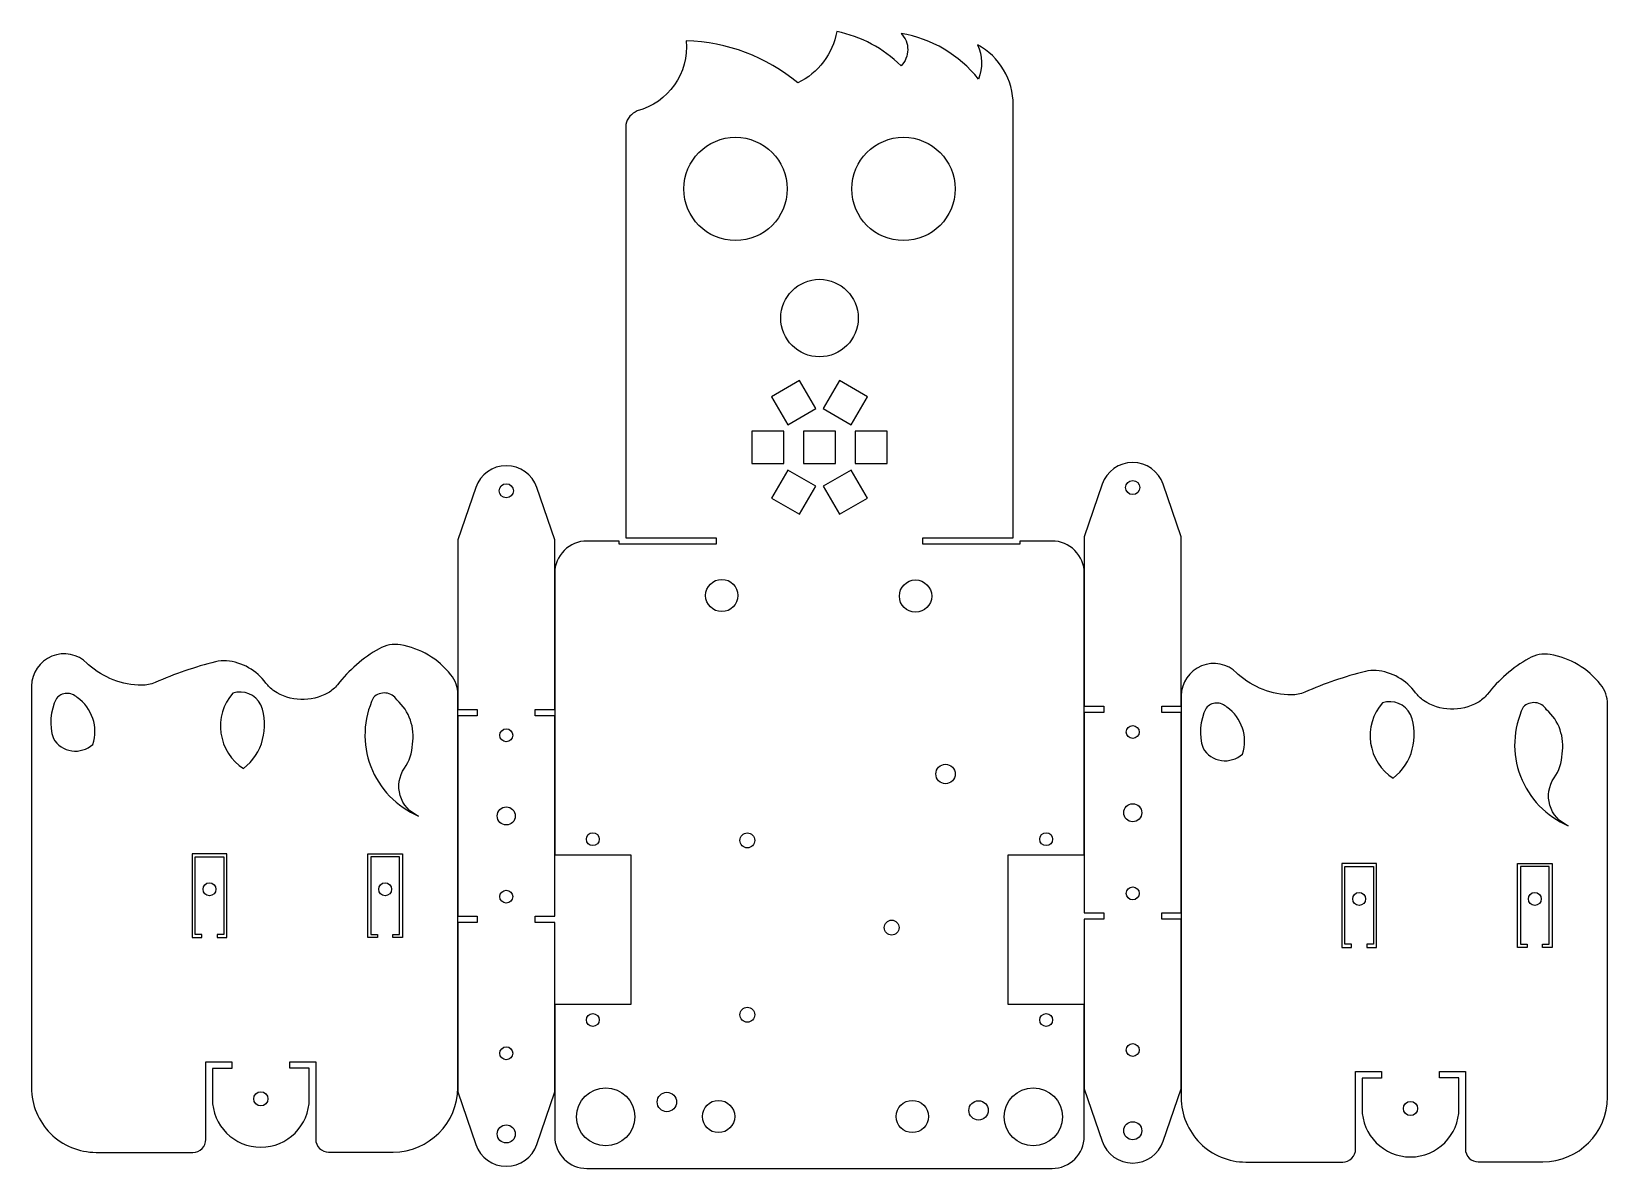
# Model space of a CAD drawing. Header units: inches. Extents: x -80 to 164, y 0 to 176.
import ezdxf

# ---------------------------------------------------------------- set-up
doc = ezdxf.new("R2010")
doc.units = ezdxf.units.IN
doc.header["$MEASUREMENT"] = 0

msp = doc.modelspace()

# ---------------------------------------------------------------- linework, layer by layer
at = {"color": 7, "linetype": 'Continuous', "lineweight": 25, "true_color": 0xffffff}
for points in [[(82.5, 5), (82.5, 25.4), (70.7, 25.4), (70.7, 48.6), (82.5, 48.6), (82.5, 92.18, 0.414214), (77.5, 97.18), (72.5, 97.18), (72.5, 96.68), (57.5, 96.68), (57.5, 97.68), (71.5, 97.68), (71.5, 164.71, 0.274161), (65.96, 174.05, -0.213504), (66.11, 168.73, 0.185678), (54.14, 175.78, -0.414214), (54.12, 170.78, 0.145113), (44.19, 176.09, -0.236068), (38.15, 168.12, 0.170056), (20.87, 174.63, -0.36422), (13.26, 163.78, 0.239088), (11.5, 161.71), (11.5, 97.68), (25.5, 97.68), (25.5, 96.68), (10.5, 96.68), (10.5, 97.18), (5.5, 97.18, 0.414214), (0.5, 92.18), (0.5, 48.6), (12.3, 48.6), (12.3, 25.4), (0.5, 25.4), (0.5, 5, 0.414214), (5.5, 0), (77.5, 0, 0.414034), (82.5, 5)], [(-37.5, 15.53), (-40.5, 15.53), (-40.5, 16.53), (-36.5, 16.53), (-36.5, 4.53, 0.414676), (-34.5, 2.53), (-24.5, 2.55, 0.414213), (-14.5, 12.55), (-14.5, 73.39, 0.167993), (-15.57, 76.47, 0.187217), (-23.38, 81.1, 0.17386), (-26.7, 80.5, 0.095535), (-33.12, 74.93, -0.097411), (-34.59, 73.67, -0.284182), (-42.96, 73.98, -0.087245), (-44.21, 75.18, 0.216154), (-50.32, 78.63, 0.084458), (-51.99, 78.49, 0.041343), (-61.37, 75.26, -0.106732), (-63.43, 74.84, -0.181236), (-71.66, 78.03, -0.014763), (-71.87, 78.23, 0.666082), (-80.5, 74.7), (-80.5, 12.5, 0.414619), (-70.49, 2.5), (-55.5, 2.5, 0.414214), (-53.5, 4.5), (-53.5, 16.5), (-49.5, 16.5), (-49.5, 15.5), (-52.5, 15.5), (-52.5, 10.79, 1), (-37.5, 10.79), (-37.5, 15.53)], [(140.5, 14.03), (137.5, 14.03), (137.5, 15.03), (141.5, 15.03), (141.5, 3.03, 0.414676), (143.5, 1.03), (153.5, 1.05, 0.414213), (163.5, 11.05), (163.5, 71.89, 0.167993), (162.43, 74.97, 0.187217), (154.62, 79.6, 0.17386), (151.3, 79, 0.095535), (144.88, 73.43, -0.097411), (143.41, 72.17, -0.284182), (135.04, 72.48, -0.087245), (133.79, 73.68, 0.216154), (127.68, 77.13, 0.084458), (126.01, 76.99, 0.041343), (116.63, 73.76, -0.106732), (114.57, 73.34, -0.181236), (106.34, 76.53, -0.014763), (106.13, 76.73, 0.666082), (97.5, 73.2), (97.5, 11, 0.414619), (107.51, 1), (122.5, 1, 0.414214), (124.5, 3), (124.5, 15), (128.5, 15), (128.5, 14), (125.5, 14), (125.5, 9.29, 1), (140.5, 9.29), (140.5, 14.03)], [(-47.69, 61.94, 0.329388), (-44.99, 71.81, 0.374166), (-49.35, 73.61, 0.453805), (-47.69, 61.94)], [(130.31, 60.44, 0.329388), (133.01, 70.31, 0.374166), (128.65, 72.11, 0.453805), (130.31, 60.44)]]:
    msp.add_lwpolyline(points, format="xyb", dxfattribs=at)
for points in [[(34.08, 119.53), (36.58, 115.2), (40.91, 117.7), (38.41, 122.03)], [(46.41, 115.2), (48.91, 119.53), (44.58, 122.03), (42.08, 117.7)], [(36, 114.18), (31, 114.18), (31, 109.18), (36, 109.18)], [(44, 114.18), (39, 114.18), (39, 109.18), (44, 109.18)], [(52, 114.18), (47, 114.18), (47, 109.18), (52, 109.18)], [(36.58, 108.17), (34.08, 103.84), (38.41, 101.34), (40.91, 105.67)], [(48.91, 103.84), (46.41, 108.17), (42.08, 105.67), (44.58, 101.34)], [(-50.75, 36.25), (-51.75, 36.25), (-51.75, 35.75), (-50.25, 35.75), (-50.25, 48.75), (-55.65, 48.75), (-55.65, 35.75), (-54.15, 35.75), (-54.15, 36.25), (-55.15, 36.25), (-55.15, 48.25), (-50.75, 48.25)], [(-26.95, 36.25), (-26.95, 35.75), (-28.45, 35.75), (-28.45, 48.75), (-23.05, 48.75), (-23.05, 35.75), (-24.55, 35.75), (-24.55, 36.25), (-23.55, 36.25), (-23.55, 48.25), (-27.95, 48.25), (-27.95, 36.25)], [(127.25, 34.75), (126.25, 34.75), (126.25, 34.25), (127.75, 34.25), (127.75, 47.25), (122.35, 47.25), (122.35, 34.25), (123.85, 34.25), (123.85, 34.75), (122.85, 34.75), (122.85, 46.75), (127.25, 46.75)], [(151.05, 34.75), (151.05, 34.25), (149.55, 34.25), (149.55, 47.25), (154.95, 47.25), (154.95, 34.25), (153.45, 34.25), (153.45, 34.75), (154.45, 34.75), (154.45, 46.75), (150.05, 46.75), (150.05, 34.75)]]:
    msp.add_lwpolyline(points, close=True, dxfattribs=at)
for points in [[(0.5, 11.85), (0.5, 38.1), (-2.5, 38.1), (-2.5, 39.1), (0.5, 39.1), (0.5, 70.1), (-2.5, 70.1), (-2.5, 71.1), (0.5, 71.1), (0.5, 97.35), (-2.27, 105.46, 0.715476), (-11.73, 105.46), (-14.5, 97.35), (-14.5, 71.1), (-11.5, 71.1), (-11.5, 70.1), (-14.5, 70.1), (-14.5, 39.1), (-11.5, 39.1), (-11.5, 38.1), (-14.5, 38.1), (-14.5, 11.85), (-11.73, 3.73, 0.715476), (-2.27, 3.73)], [(97.5, 12.35), (97.5, 38.6), (94.5, 38.6), (94.5, 39.6), (97.5, 39.6), (97.5, 70.6), (94.5, 70.6), (94.5, 71.6), (97.5, 71.6), (97.5, 97.85), (94.73, 105.96, 0.715476), (85.27, 105.96), (82.5, 97.85), (82.5, 71.6), (85.5, 71.6), (85.5, 70.6), (82.5, 70.6), (82.5, 39.6), (85.5, 39.6), (85.5, 38.6), (82.5, 38.6), (82.5, 12.35), (85.27, 4.23, 0.715476), (94.73, 4.23)], [(-71.01, 65.68, 0.333292), (-73.43, 72.93, 0.4414), (-76.65, 72.81, 0.196611), (-77.12, 66.58, 0.47187)], [(-27.56, 72.95, 0.426444), (-20.57, 54.58, -0.473522), (-22.75, 62, 0.142982), (-21.54, 65.7, 0.261779), (-23.93, 72.56, 0.487489)], [(106.99, 64.18, 0.333292), (104.57, 71.43, 0.4414), (101.35, 71.31, 0.196611), (100.88, 65.08, 0.47187)], [(150.44, 71.45, 0.426444), (157.43, 53.08, -0.473522), (155.25, 60.5, 0.142982), (156.46, 64.2, 0.261779), (154.07, 71.06, 0.487489)]]:
    msp.add_lwpolyline(points, format="xyb", close=True, dxfattribs=at)
for centre, radius in [((28.5, 151.71), 8), ((54.5, 151.71), 8), ((41.5, 131.71), 6), ((-7, 104.96), 1.1), ((90, 105.46), 1.1), ((26.37, 88.74), 2.5), ((56.37, 88.65), 2.5), ((90, 67.6), 1), ((-7, 67.1), 1), ((61.01, 61.1), 1.5), ((90, 55.1), 1.4), ((-7, 54.6), 1.4), ((6.4, 51), 1), ((76.6, 51), 1), ((-52.95, 43.25), 1), ((-25.75, 43.25), 1), ((-7, 42.1), 1), ((90, 42.6), 1), ((125.05, 41.75), 1), ((152.25, 41.75), 1), ((6.4, 23), 1), ((76.6, 23), 1), ((-7, 17.85), 1), ((90, 18.35), 1), ((8.4, 8), 4.5), ((74.6, 8), 4.5), ((-45, 10.79), 1.1), ((17.87, 10.3), 1.5), ((25.87, 8.05), 2.5), ((55.87, 8.05), 2.5), ((66.13, 9), 1.5), ((133, 9.29), 1.1), ((-7, 5.35), 1.4), ((90, 5.85), 1.4)]:
    msp.add_circle(centre, radius, dxfattribs=at)
for centre in [(30.33, 50.81), (52.68, 37.31), (30.33, 23.81)]:
    msp.add_circle(centre, 1.15)

doc.saveas('drawing.dxf')
